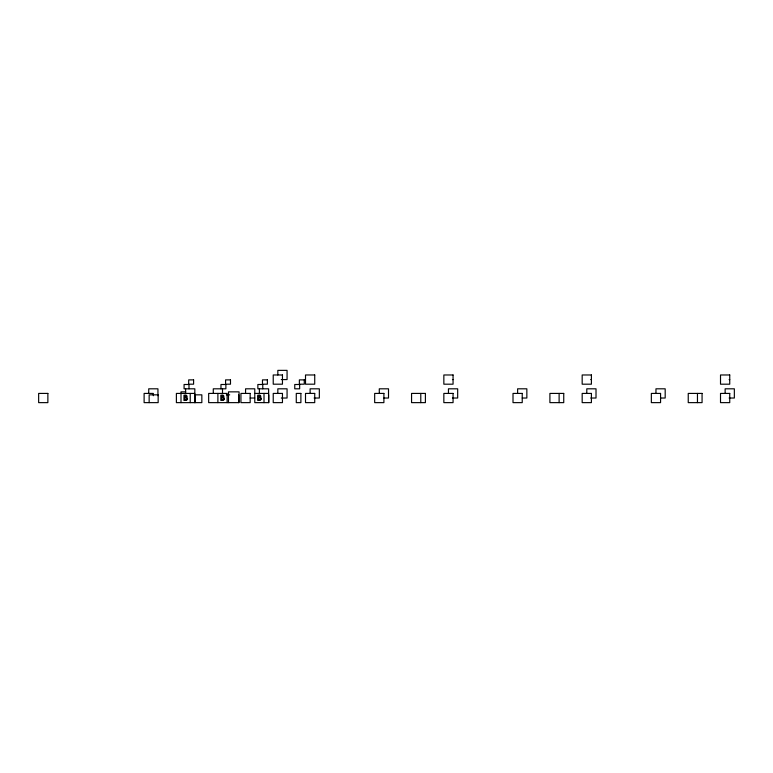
<?xml version="1.0" encoding="UTF-8"?>
<svg xmlns="http://www.w3.org/2000/svg" width="773" height="773" viewBox="0 0 773 773"><rect width="100%" height="100%" fill="white"/><g stroke="black" fill="none" stroke-linecap="round" stroke-linejoin="round"><path stroke-width="1.16" d="M281.295 379.582L287.063 379.582L287.063 370.364L277.836 370.364L277.836 374.973M452.447 379.582L453.065 379.582M590.785 379.582L591.403 379.582M729.123 379.582L729.741 379.582M185.704 391.853L180.998 391.853L180.998 402.636M194.835 393.418L176.389 393.418L176.389 402.636L201.84 402.636L201.84 394.839L194.893 394.839M254.781 393.418L268.618 393.418M226.315 394.839L229.697 394.839M250.172 398.027L254.781 398.027M281.295 398.027L287.063 398.027L287.063 388.809L277.836 388.809L277.836 393.418M314.109 398.027L319.336 398.027L319.336 388.809L310.118 388.809L310.118 393.418M383.901 398.027L388.51 398.027L388.51 388.809L379.282 388.809L379.282 393.418M452.447 398.027L457.674 398.027L457.674 388.809L448.456 388.809L448.456 393.418M522.229 398.027L526.848 398.027L526.848 388.809L517.62 388.809L517.62 393.418M590.785 398.027L596.012 398.027L596.012 388.809L586.794 388.809L586.794 393.418M660.567 398.027L665.186 398.027L665.186 388.809L655.958 388.809L655.958 393.418M729.123 398.027L734.35 398.027L734.35 388.809L725.132 388.809L725.132 393.418M697.459 393.418L697.459 402.636M559.121 393.418L559.121 402.636M420.783 393.418L420.783 402.636M268.82 394.839L268.82 402.636L254.781 402.636L254.781 388.809L245.563 388.809L245.563 393.418M268.618 402.636L268.618 388.809L257.863 388.809L257.863 384.49L262.772 384.49L262.772 388.809M264.008 393.418L264.008 402.636M259.39 388.809L259.39 393.418M238.722 394.839L238.722 402.636M228.479 402.636L228.479 391.853L239.07 391.853L239.07 402.636L208.671 402.636L208.671 393.418L227.117 393.418L227.117 402.636M222.508 388.809L222.508 393.418M220.972 388.809L220.972 384.49L225.88 384.49L225.88 388.809L213.28 388.809L213.28 393.418M217.889 393.418L217.889 402.636M195.047 394.839L195.047 402.636M194.835 402.636L194.835 388.809L184.08 388.809L184.08 384.49L188.989 384.49L188.989 388.809M190.226 393.418L190.226 402.636M185.617 388.809L185.617 393.418M157.943 395.718L157.943 388.809L148.725 388.809L148.725 393.418M153.334 395.718L153.334 393.418L144.116 393.418L144.116 402.636L158.156 402.636L158.156 394.839L149.15 394.839L149.15 402.636M186.805 398.878L186.206 399.757L184.66 399.873L184.66 397.921L186.38 398.066L186.805 398.878M223.697 398.878L223.097 399.757L221.551 399.873L221.551 397.921L223.271 398.066L223.697 398.878M260.588 398.878L259.989 399.757L258.443 399.873L258.443 397.921L260.163 398.066L260.588 398.878M187.53 398.849L186.679 400.24L183.964 400.462L183.964 395.206C188.351 394.153 186.216 397.293 187.53 398.849M224.421 398.849L223.571 400.24L220.856 400.462L220.856 395.206C225.243 394.153 223.097 397.293 224.421 398.849M261.313 398.849L260.462 400.24L257.747 400.462L257.747 395.206C262.134 394.153 259.989 397.293 261.313 398.849M186.564 396.491L186.264 397.167L184.66 397.341L184.66 395.805L186.564 396.491M223.445 396.491L223.155 397.167L221.551 397.341L221.551 395.805L223.445 396.491M260.337 396.491L260.047 397.167L258.443 397.341L258.443 395.805L260.337 396.491M282.454 374.973L273.227 374.973L273.227 384.191L282.454 384.191L282.454 374.973M314.727 374.973L305.509 374.973L305.509 384.191L314.727 384.191L314.727 374.973M453.065 374.973L443.847 374.973L443.847 384.191L453.065 384.191L453.065 374.973M591.403 374.973L582.175 374.973L582.175 384.191L591.403 384.191L591.403 374.973M729.741 374.973L720.513 374.973L720.513 384.191L729.741 384.191L729.741 374.973M193.598 379.881L188.689 379.881L188.689 384.191L193.598 384.191L193.598 379.881M230.489 379.881L225.581 379.881L225.581 384.191L230.489 384.191L230.489 379.881M267.381 379.881L262.472 379.881L262.472 384.191L267.381 384.191L267.381 379.881M304.272 379.881L299.364 379.881L299.364 384.191L304.272 384.191L304.272 379.881M299.653 384.49L294.755 384.49L294.755 388.809L299.653 388.809L299.653 384.49M47.868 393.418L38.65 393.418L38.65 402.636L47.868 402.636L47.868 393.418M250.172 393.418L240.944 393.418L240.944 402.636L250.172 402.636L250.172 393.418M282.454 393.418L273.227 393.418L273.227 402.636L282.454 402.636L282.454 393.418M300.89 393.418L296.281 393.418L296.281 402.636L300.89 402.636L300.89 393.418M314.727 393.418L305.509 393.418L305.509 402.636L314.727 402.636L314.727 393.418M383.901 393.418L374.673 393.418L374.673 402.636L383.901 402.636L383.901 393.418M425.401 393.418L411.565 393.418L411.565 402.636L425.401 402.636L425.401 393.418M453.065 393.418L443.847 393.418L443.847 402.636L453.065 402.636L453.065 393.418M522.229 393.418L513.011 393.418L513.011 402.636L522.229 402.636L522.229 393.418M563.739 393.418L549.903 393.418L549.903 402.636L563.739 402.636L563.739 393.418M591.403 393.418L582.175 393.418L582.175 402.636L591.403 402.636L591.403 393.418M660.567 393.418L651.349 393.418L651.349 402.636L660.567 402.636L660.567 393.418M702.068 393.418L688.241 393.418L688.241 402.636L702.068 402.636L702.068 393.418M729.741 393.418L720.513 393.418L720.513 402.636L729.741 402.636L729.741 393.418"/></g></svg>
